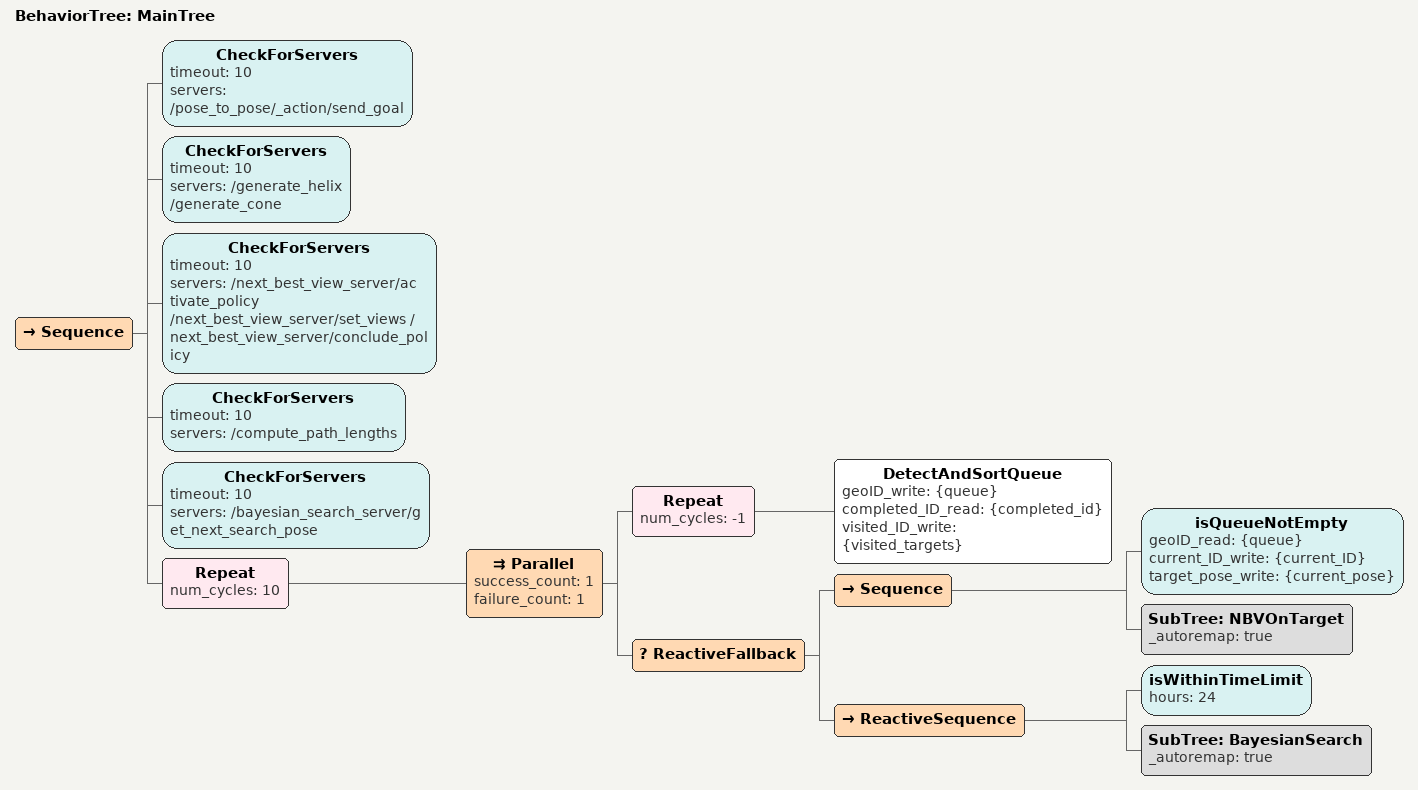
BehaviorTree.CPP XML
<root BTCPP_format = "4">
    <BehaviorTree ID="MainTree">
      <Sequence>

        <!-- Vehicle Sim (Dubins navigation; the server now owns idle drift +
             base_link internally, so there are no pause/resume drift services) -->
        <CheckForServers timeout="10" servers="
            /pose_to_pose/_action/send_goal"/>

        <!-- Viewpoint Samplers (helix + cone; both launch, tree selects one) -->
        <CheckForServers timeout="10" servers="
            /generate_helix
            /generate_cone"/>

        <!-- Next Best View -->
        <CheckForServers timeout="10" servers="
            /next_best_view_server/activate_policy
            /next_best_view_server/set_views
            /next_best_view_server/conclude_policy"/>

        <!-- Dubins path-length cost server (cost-informed NBV selection) -->
        <CheckForServers timeout="10" servers="/compute_path_lengths"/>

        <!-- Bayesian Search -->
        <CheckForServers timeout="10" servers="/bayesian_search_server/get_next_search_pose"/>

        <Repeat num_cycles = "10">
            <Parallel success_count="1" failure_count="1">
                <Repeat num_cycles = "-1">
                    <DetectAndSortQueue geoID_write="{queue}" completed_ID_read="{completed_id}" visited_ID_write= "{visited_targets}"/>
                </Repeat>
                <ReactiveFallback>
                    <Sequence>
                        <isQueueNotEmpty geoID_read="{queue}" current_ID_write="{current_ID}" target_pose_write = "{current_pose}"/>
                        <!-- _autoremap="true": share all blackboard entries with the subtree  -->
                        <SubTree ID="NBVOnTarget" _autoremap="true"/>
                    </Sequence>
                    <ReactiveSequence>
                        <isWithinTimeLimit hours="24"/>
                        <SubTree ID="BayesianSearch" _autoremap="true"/>
                    </ReactiveSequence>
                </ReactiveFallback>
            </Parallel>
        </Repeat>
      </Sequence>
    </BehaviorTree>
</root>
